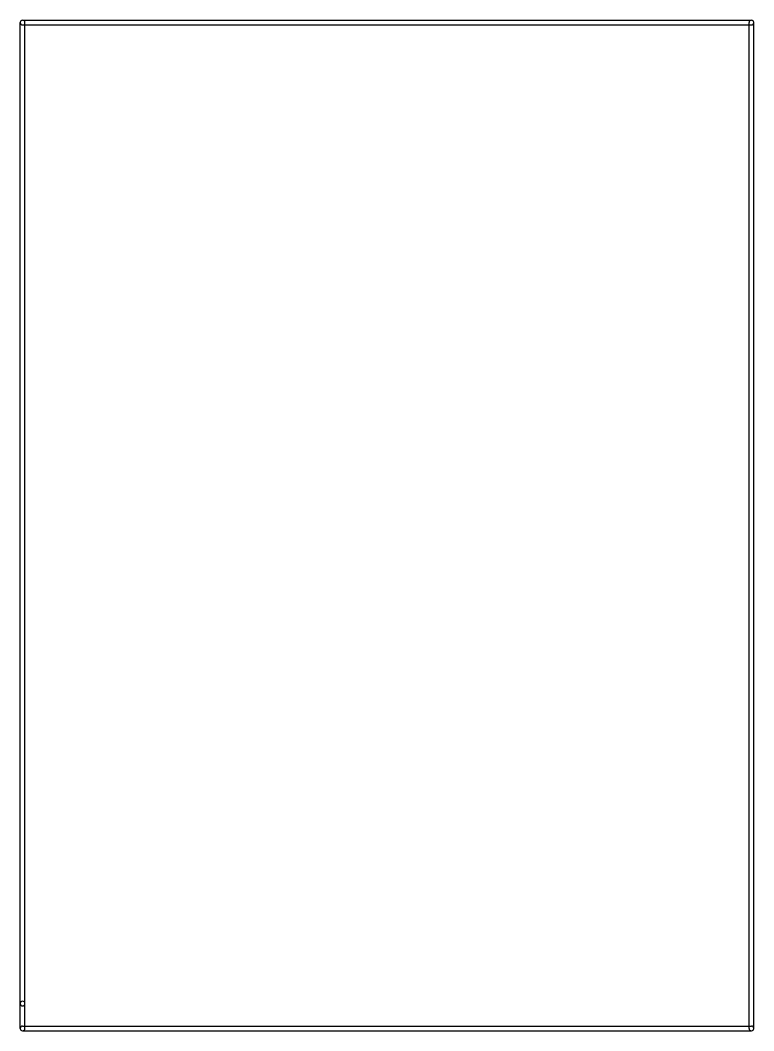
# Model space of a CAD drawing. Extents: x 4625 to 28175, y 45595 to 78045.
import ezdxf

# ---------------------------------------------------------------- set-up
doc = ezdxf.new("R2010")
doc.units = 0
doc.layers.add('BLACK', color=1, linetype='CONTINUOUS')

msp = doc.modelspace()

# ---------------------------------------------------------------- linework, layer by layer
at = {"layer": 'BLACK'}
for p, q in [((4625, 46470), (4625, 77970)), ((4700, 78045), (28100, 78045)), ((4700, 77895), (28100, 77895)), ((4775, 46470), (4775, 77970)), ((28025, 45670), (28025, 77970)), ((28175, 45670), (28175, 77970)), ((4625, 45670), (4625, 46470)), ((4775, 45670), (4775, 46470)), ((4700, 45745), (28100, 45745)), ((4700, 45595), (28100, 45595))]:
    msp.add_line(p, q, dxfattribs=at)
for centre, start, end in [((4700, 77970), 90, 270), ((4700, 77970), 360, 540), ((28100, 77970), 360, 540), ((28100, 77970), 270, 450), ((4700, 46470), 360, 540), ((4700, 46470), 180, 360), ((4700, 45670), 90, 270), ((4700, 45670), 180, 360), ((28100, 45670), 180, 360), ((28100, 45670), 270, 450)]:
    msp.add_arc(centre, 75, start, end, dxfattribs=at)

doc.saveas('drawing.dxf')
